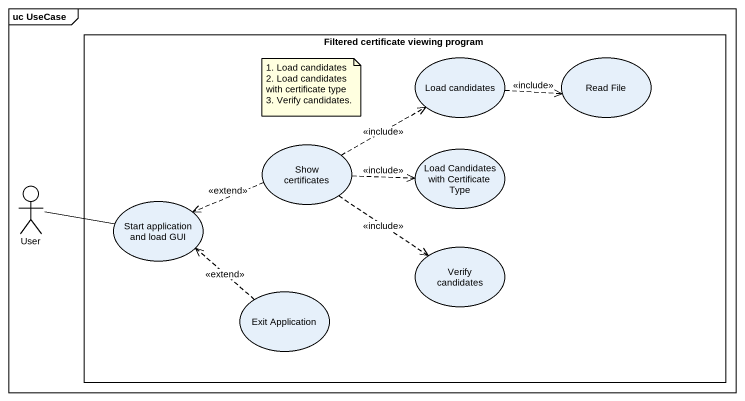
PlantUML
@startuml
mainframe uc UseCase
rectangle "Filtered certificate viewing program" as Filtered_certificate {
  usecase "Load candidates" as Load_candidates
  usecase "Read File" as Read_File
  usecase "Show certificates" as Show_certificates
  usecase "Load Candidates with Certificate Type" as Load_Candidates_with
  usecase "Start application and load GUI" as Start_application_and_load
  usecase "Verify candidates" as Verify_candidates
  usecase "Exit Application" as Exit_Application
}
actor User
Load_candidates .right.> Read_File : <<include>>
Show_certificates .right.> Load_candidates : <<include>>
Show_certificates .right.> Load_Candidates_with : <<include>>
Show_certificates .left.> Start_application_and_load : <<extend>>
Show_certificates ..> Verify_candidates : <<include>>
User -right- Start_application_and_load
Exit_Application .up.> Start_application_and_load : <<extend>>
note as N1
  1. Load candidates
  2. Load candidates with certificate type
  3. Verify candidates.
end note
@enduml
